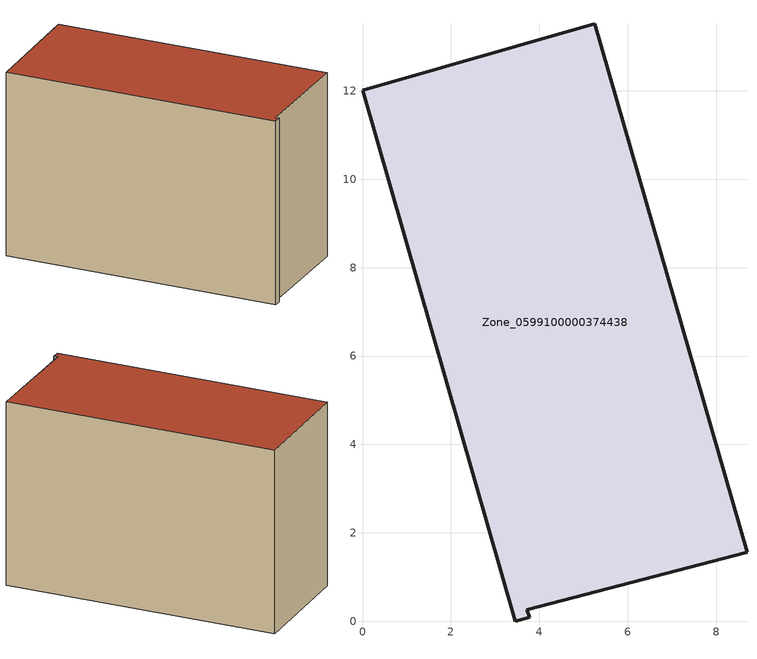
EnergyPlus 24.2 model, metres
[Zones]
Zone_0599100000374438
 floor ground (C_G): 8.7,1.57 3.72,0.26 3.78,0.09 3.46,0 0,12.01 5.25,13.52 z1.62
 wall outside (C_F): 8.7,1.57 5.25,13.52 0,12.01 3.46,0 3.78,0.09 3.72,0.26 8.7,1.57 z1.62:10.14
 roof outside (C_R): 3.72,0.26 8.7,1.57 5.25,13.52 0,12.01 3.46,0 3.78,0.09 z10.14
[BUILDING]
Pand.0599100000374438: North Axis=0; Terrain=City; Loads Convergence Tolerance Value=0.04; Temperature Convergence Tolerance Value=0.4; Solar Distribution=FullExterior; Maximum Number of Warmup Days=25; Minimum Number of Warmup Days=1
[Site:Location]
Rotterdam.The.Hague.AP_ZH_NLD Design_Conditions: Latitude=51.96; Longitude=4.45; Time Zone=1; Elevation=-4.5
[SITE:GROUNDTEMPERATURE:BUILDINGSURFACE]
18, 18, 18, 18, 18, 18, 18, 18, 18, 18, 18, 18
[MATERIAL] Thermal Absorptance=0.9; Solar Absorptance=0.7; Visible Absorptance=0.7
Name | Roughness | Thickness | Conductivity | Density | Specific Heat
G.TI.1992-2005 | MediumSmooth | 0.15 | 0.06 | 540 | 1210
F.TI.1992-2005 | Rough | 0.3 | 0.12 | 1920 | 840
R.TI.1992-2005 | MediumRough | 0.2 | 0.08 | 1500 | 1000
[CONSTRUCTION]
C_G: G.TI.1992-2005
C_F: F.TI.1992-2005
C_R: R.TI.1992-2005
[ZONE]
Zone_0599100000374438: Type=1; Multiplier=1; Ceiling Height=Autocalculate; Volume=Autocalculate; Floor Area=autocalculate; Part of Total Floor Area=Yes
[ZONEINFILTRATION:DESIGNFLOWRATE]
Infil_Zone_0599100000374438: Zone or ZoneList or Space or SpaceList=Zone_0599100000374438; Schedule=AlwaysOn; Design Flow Rate Calculation Method=Flow/Area; Flow Rate per Floor Area=0.0015; Constant Term Coefficient=1; Temperature Term Coefficient=0; Velocity Term Coefficient=0; Velocity Squared Term Coefficient=0
[HVACTEMPLATE:ZONE:IDEALLOADSAIRSYSTEM]
Zone_0599100000374438: Maximum Heating Supply Air Temperature=50; Minimum Cooling Supply Air Temperature=13; Maximum Heating Supply Air Humidity Ratio=0.0156; Minimum Cooling Supply Air Humidity Ratio=0.0077; Heating Limit=NoLimit; Cooling Limit=NoLimit; Dehumidification Control Type=ConstantSensibleHeatRatio; Cooling Sensible Heat Ratio=0.7; Dehumidification Setpoint=60; Humidification Control Type=None; Humidification Setpoint=30; Outdoor Air Method=None; Outdoor Air Flow Rate per Person=0.00944; Outdoor Air Flow Rate per Zone Floor Area=0; Outdoor Air Flow Rate per Zone=0; Demand Controlled Ventilation Type=None; Outdoor Air Economizer Type=NoEconomizer; Heat Recovery Type=None; Sensible Heat Recovery Effectiveness=0.7; Latent Heat Recovery Effectiveness=0.65
[ZONECONTROL:THERMOSTAT]
ThermostatControl_Zone_0599100000374438: Zone or ZoneList=Zone_0599100000374438; Control Type Schedule=DualSetpointControlType; Control 1=Thermostat_Zone_0599100000374438; Temperature Difference Between Cutout And Setpoint=0
[THERMOSTATSETPOINT:DUALSETPOINT]
Thermostat_Zone_0599100000374438: Heating Setpoint Temperature Schedule=HeatingSetpoint_Zone_0599100000374438; Cooling Setpoint Temperature Schedule=CoolingSetpoint_Zone_0599100000374438
[SCHEDULE:COMPACT]
HeatingSetpoint_Zone_0599100000374438: Through: 12/31, For: AllDays, Until: 24:00, 21
CoolingSetpoint_Zone_0599100000374438: Through: 12/31, For: AllDays, Until: 24:00, 24
DualSetpointControlType: Through: 12/31, For: AllDays, Until: 24:00, 4
AlwaysOn: Through: 12/31, For: AllDays, Until: 24:00, 1
